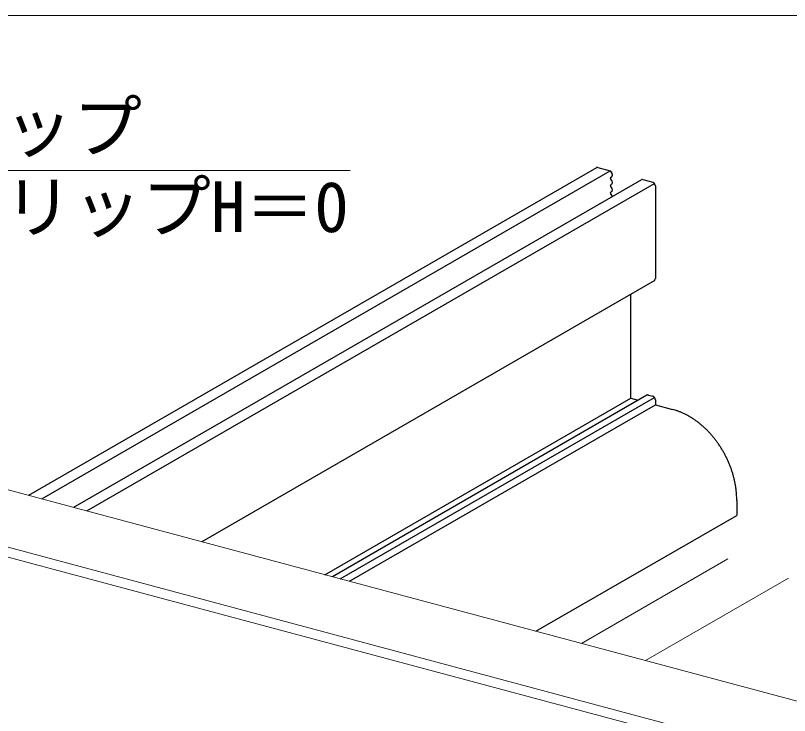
# Model space of a CAD drawing. Units: millimetres on the paper, with parts at other scales. Extents: x -195 to 195, y -135 to 132.
# Drawn here: x -142.96 to -123.34, y -46.99 to -29.24 of the extents above; entities that cross this region are included whole.
import ezdxf
from ezdxf.enums import TextEntityAlignment as Align

# ---------------------------------------------------------------- set-up
doc = ezdxf.new("R2010")
doc.units = ezdxf.units.MM
for name, color, linetype, lineweight in [('A-2_野縁受け', 3, 'Continuous', 18), ('A-3_野縁', 2, 'Continuous', 25), ('A-6_文字', 7, 'Continuous', 18), ('A-D_パネル', 4, 'Continuous', 9), ('F-3_野縁', 3, 'Continuous', 18)]:
    doc.layers.add(name, color=color, linetype=linetype, lineweight=lineweight)
doc.styles.add('ＭＳ ゴシック', font='')
doc.styles.get('ＭＳ ゴシック').set_extended_font_data('MS Gothic')

msp = doc.modelspace()

# ---------------------------------------------------------------- linework, layer by layer
at = {"layer": 'A-2_野縁受け'}
for p, q in [((-152.301, -38.818), (-111.027, -49.877)), ((-154.052, -39.803), (-112.821, -50.85)), ((-154.305, -39.985), (-112.821, -51.1))]:
    msp.add_line(p, q, dxfattribs=at)
at = {"layer": 'A-3_野縁'}
for p, q in [((-128.239, -33.101), (-142.629, -41.409)), ((-128.2, -33.097), (-127.885, -33.182)), ((-142.292, -41.5), (-127.885, -33.182)), ((-127.885, -33.182), (-127.841, -33.255)), ((-127.879, -33.353), (-127.844, -33.322)), ((-127.098, -33.407), (-141.488, -41.715)), ((-141.151, -41.805), (-126.766, -33.5)), ((-127.879, -33.388), (-127.844, -33.439)), ((-127.844, -33.509), (-127.879, -33.541)), ((-127.059, -33.403), (-126.809, -33.47)), ((-127.879, -33.576), (-127.844, -33.626)), ((-127.844, -33.697), (-127.879, -33.728)), ((-126.744, -33.562), (-126.744, -35.912)), ((-127.879, -33.763), (-127.844, -33.814)), ((-126.771, -35.966), (-138.238, -42.586)), ((-127.364, -38.946), (-127.364, -36.308)), ((-135.116, -43.422), (-127.364, -38.946)), ((-126.957, -38.87), (-134.929, -43.473)), ((-134.734, -43.525), (-126.766, -38.925)), ((-127.364, -38.946), (-127.176, -38.997)), ((-126.918, -38.866), (-126.809, -38.895)), ((-126.744, -38.987), (-126.744, -39.112)), ((-134.497, -43.588), (-126.744, -39.112)), ((-126.744, -39.112), (-126.31, -39.229)), ((-124.68, -41.541), (-124.68, -41.916)), ((-129.771, -44.855), (-124.68, -41.916))]:
    msp.add_line(p, q, dxfattribs=at)
for centre, radius, start, end in [((-128.216, -33.141), 0.0457, 118.2592, 120), ((-128.216, -33.141), 0.0456, 114.9324, 118.2583), ((-128.216, -33.141), 0.0457, 111.6111, 114.9315), ((-128.216, -33.141), 0.046, 108.3048, 111.6102), ((-128.216, -33.142), 0.0465, 105.0229, 108.304), ((-128.216, -33.142), 0.0472, 101.774, 105.0221), ((-128.216, -33.143), 0.0481, 98.5659, 101.7733), ((-128.215, -33.144), 0.0492, 95.4056, 98.5653), ((-128.215, -33.146), 0.0505, 92.2992, 95.4052), ((-128.215, -33.147), 0.052, 89.2514, 92.2988), ((-128.215, -33.149), 0.0536, 86.2662, 89.2511), ((-128.215, -33.151), 0.0554, 83.3462, 86.266), ((-128.216, -33.153), 0.0574, 80.4933, 83.3461), ((-128.216, -33.155), 0.0595, 77.7084, 80.4933), ((-128.216, -33.157), 0.0617, 74.9915, 77.7084), ((-127.865, -33.298), 0.032, 311.5918, 314.642), ((-127.865, -33.297), 0.0327, 314.6426, 317.8086), ((-127.867, -33.272), 0.0311, 28.5288, 32.0478), ((-127.866, -33.297), 0.0336, 317.8091, 320.9221), ((-127.902, -33.292), 0.0715, 27.6251, 29.5056), ((-127.867, -33.296), 0.0345, 320.9225, 323.9774), ((-127.902, -33.292), 0.0715, 25.7462, 27.6254), ((-127.868, -33.296), 0.0356, 323.9777, 326.9707), ((-127.902, -33.292), 0.0714, 23.8656, 25.7465), ((-127.869, -33.295), 0.0368, 326.9709, 329.8989), ((-127.902, -33.292), 0.0712, 21.9801, 23.8659), ((-127.87, -33.294), 0.0381, 329.899, 332.7602), ((-127.871, -33.294), 0.0395, 332.7603, 335.5537), ((-127.901, -33.292), 0.0707, 20.0866, 21.9804), ((-127.901, -33.292), 0.0701, 18.182, 20.0869), ((-127.874, -33.292), 0.0425, 338.279, 340.9369), ((-127.872, -33.293), 0.041, 335.5537, 338.279), ((-127.9, -33.292), 0.0693, 16.263, 18.1823), ((-127.899, -33.291), 0.0684, 14.3266, 16.2633), ((-127.898, -33.291), 0.0673, 12.3694, 14.3269), ((-127.879, -33.291), 0.0476, 346.0554, 348.5203), ((-127.877, -33.291), 0.0459, 343.5283, 346.0556), ((-127.875, -33.292), 0.0442, 340.9368, 343.5285), ((-127.897, -33.291), 0.0661, 10.3882, 12.3697), ((-127.896, -33.29), 0.0647, 8.3797, 10.3885), ((-127.893, -33.29), 0.0617, 4.2673, 6.3408), ((-127.88, -33.291), 0.0494, 348.5201, 350.9252), ((-127.894, -33.29), 0.0633, 6.3405, 8.38), ((-127.891, -33.29), 0.0601, 2.1567, 4.2676), ((-127.889, -33.29), 0.0584, 0.0054, 2.1571), ((-127.888, -33.29), 0.0566, 357.8098, 0.0057), ((-127.886, -33.29), 0.0548, 355.5667, 357.8101), ((-127.884, -33.29), 0.053, 353.2728, 355.567), ((-127.882, -33.29), 0.0512, 350.9249, 353.2731), ((-127.861, -33.369), 0.0247, 168.5201, 170.9252), ((-127.86, -33.369), 0.0256, 170.9249, 173.2731), ((-127.859, -33.369), 0.0265, 173.2728, 175.567), ((-127.858, -33.369), 0.0274, 175.5667, 177.8101), ((-127.857, -33.369), 0.0283, 177.8098, 180.0057), ((-127.856, -33.369), 0.0292, 180.0054, 182.1571), ((-127.855, -33.369), 0.03, 182.1567, 184.2676), ((-127.854, -33.369), 0.0309, 184.2673, 186.3408), ((-127.854, -33.369), 0.0316, 186.3405, 188.38), ((-127.853, -33.369), 0.0324, 188.3797, 190.3885), ((-127.852, -33.369), 0.0336, 192.3694, 194.3269), ((-127.865, -33.368), 0.0205, 155.5537, 158.279), ((-127.864, -33.368), 0.0213, 158.279, 160.9369), ((-127.863, -33.368), 0.0221, 160.9368, 163.5285), ((-127.862, -33.368), 0.0229, 163.5283, 166.0556), ((-127.861, -33.369), 0.0238, 166.0554, 168.5203), ((-127.852, -33.369), 0.033, 190.3882, 192.3697), ((-127.851, -33.368), 0.0342, 194.3266, 196.2634), ((-127.851, -33.368), 0.0347, 196.263, 198.1823), ((-127.866, -33.367), 0.019, 149.899, 152.7602), ((-127.865, -33.367), 0.0197, 152.7603, 155.5537), ((-127.85, -33.368), 0.035, 198.182, 200.0869), ((-127.85, -33.368), 0.0354, 200.0866, 201.9804), ((-127.85, -33.368), 0.0356, 201.9801, 203.8659), ((-127.85, -33.368), 0.0357, 203.8656, 205.7465), ((-127.867, -33.366), 0.0178, 143.9777, 146.9707), ((-127.866, -33.367), 0.0184, 146.9709, 149.8989), ((-127.85, -33.368), 0.0358, 205.7462, 207.6254), ((-127.85, -33.368), 0.0357, 207.6251, 209.5056), ((-127.868, -33.366), 0.0168, 137.8091, 140.9221), ((-127.867, -33.366), 0.0173, 140.9225, 143.9774), ((-127.85, -33.368), 0.0356, 209.5053, 211.3904), ((-127.868, -33.553), 0.0168, 137.8091, 140.9221), ((-127.867, -33.553), 0.0173, 140.9225, 143.9774), ((-127.868, -33.365), 0.0164, 134.6426, 137.8086), ((-127.85, -33.368), 0.0354, 211.3901, 213.2827), ((-127.864, -33.378), 0.0184, 212.4663, 215.9057), ((-127.868, -33.553), 0.0164, 134.6426, 137.8086), ((-127.868, -33.365), 0.016, 131.4291, 134.642), ((-127.868, -33.553), 0.016, 131.5914, 134.642), ((-127.901, -33.479), 0.0702, 33.2824, 35.0884), ((-127.865, -33.485), 0.032, 311.5913, 314.642), ((-127.902, -33.479), 0.0708, 31.3901, 33.2827), ((-127.865, -33.485), 0.0327, 314.6426, 317.8086), ((-127.902, -33.48), 0.0712, 29.5053, 31.3904), ((-127.866, -33.484), 0.0336, 317.8091, 320.9221), ((-127.902, -33.48), 0.0715, 27.6251, 29.5056), ((-127.867, -33.484), 0.0345, 320.9225, 323.9774), ((-127.902, -33.48), 0.0715, 25.7462, 27.6254), ((-127.868, -33.483), 0.0356, 323.9777, 326.9707), ((-127.902, -33.48), 0.0714, 23.8656, 25.7465), ((-127.869, -33.482), 0.0368, 326.9709, 329.8989), ((-127.902, -33.48), 0.0712, 21.9801, 23.8659), ((-127.87, -33.482), 0.0381, 329.899, 332.7602), ((-127.871, -33.481), 0.0395, 332.7603, 335.5537), ((-127.901, -33.479), 0.0707, 20.0866, 21.9804), ((-127.901, -33.479), 0.0701, 18.182, 20.0869), ((-127.874, -33.48), 0.0425, 338.279, 340.9369), ((-127.872, -33.48), 0.041, 335.5537, 338.279), ((-127.9, -33.479), 0.0693, 16.263, 18.1823), ((-127.899, -33.479), 0.0684, 14.3266, 16.2633), ((-127.898, -33.478), 0.0673, 12.3694, 14.3269), ((-127.879, -33.478), 0.0476, 346.0554, 348.5203), ((-127.877, -33.479), 0.0459, 343.5283, 346.0556), ((-127.875, -33.479), 0.0442, 340.9368, 343.5285), ((-127.897, -33.478), 0.0661, 10.3882, 12.3697), ((-127.896, -33.478), 0.0647, 8.3797, 10.3885), ((-127.893, -33.478), 0.0617, 4.2673, 6.3408), ((-127.88, -33.478), 0.0494, 348.5201, 350.9252), ((-127.894, -33.478), 0.0633, 6.3405, 8.38), ((-127.891, -33.477), 0.0601, 2.1567, 4.2676), ((-127.889, -33.477), 0.0584, 0.0054, 2.1571), ((-127.888, -33.477), 0.0566, 357.8098, 0.0057), ((-127.886, -33.477), 0.0548, 355.5667, 357.8101), ((-127.884, -33.478), 0.053, 353.2728, 355.567), ((-127.882, -33.478), 0.0512, 350.9249, 353.2731), ((-127.075, -33.447), 0.0457, 118.2592, 120.0623), ((-127.075, -33.447), 0.0456, 114.9324, 118.2583), ((-127.075, -33.447), 0.0457, 111.6111, 114.9315), ((-127.075, -33.447), 0.046, 108.3048, 111.6102), ((-127.075, -33.447), 0.0465, 105.0229, 108.304), ((-127.075, -33.448), 0.0472, 101.774, 105.0221), ((-127.075, -33.449), 0.0481, 98.5659, 101.7733), ((-127.074, -33.45), 0.0492, 95.4056, 98.5653), ((-127.074, -33.451), 0.0505, 92.2992, 95.4052), ((-127.074, -33.453), 0.052, 89.2514, 92.2988), ((-127.074, -33.454), 0.0536, 86.2662, 89.2511), ((-127.074, -33.456), 0.0554, 83.3462, 86.266), ((-127.075, -33.458), 0.0574, 80.4933, 83.3461), ((-127.075, -33.46), 0.0595, 77.7084, 80.4933), ((-127.075, -33.463), 0.0617, 74.9915, 77.7084), ((-126.826, -33.532), 0.0641, 72.342, 74.9916), ((-126.827, -33.534), 0.0666, 69.7586, 72.3422), ((-126.828, -33.537), 0.0691, 67.2394, 69.7588), ((-126.829, -33.539), 0.0718, 64.7823, 67.2397), ((-126.83, -33.541), 0.0744, 62.3847, 64.7826), ((-126.831, -33.544), 0.0772, 60.0438, 62.385), ((-126.833, -33.546), 0.0799, 57.7564, 60.044), ((-126.834, -33.548), 0.0826, 55.5194, 57.7567), ((-126.835, -33.551), 0.0853, 53.3296, 55.5197), ((-126.837, -33.553), 0.0879, 51.1835, 53.3299), ((-126.839, -33.555), 0.0904, 49.0777, 51.1838), ((-126.84, -33.557), 0.0929, 47.009, 49.0781), ((-126.842, -33.558), 0.0952, 44.9738, 47.0093), ((-126.843, -33.56), 0.0973, 42.9689, 44.9742), ((-126.845, -33.561), 0.0993, 40.9909, 42.9692), ((-126.846, -33.562), 0.101, 39.0365, 40.9912), ((-126.847, -33.563), 0.103, 37.1024, 39.0368), ((-126.848, -33.564), 0.104, 35.1854, 37.1027), ((-126.849, -33.565), 0.105, 33.2824, 35.1857), ((-126.85, -33.565), 0.106, 31.3901, 33.2827), ((-126.851, -33.566), 0.107, 29.5053, 31.3904), ((-126.851, -33.566), 0.107, 27.6251, 29.5056), ((-126.851, -33.566), 0.107, 25.7462, 27.6254), ((-126.851, -33.566), 0.107, 23.8656, 25.7465), ((-126.851, -33.566), 0.107, 21.9801, 23.8659), ((-126.85, -33.565), 0.106, 20.0866, 21.9804), ((-126.849, -33.565), 0.105, 18.182, 20.0869), ((-126.848, -33.565), 0.104, 16.263, 18.1823), ((-126.847, -33.564), 0.103, 14.3266, 16.2633), ((-126.845, -33.564), 0.101, 12.3694, 14.3269), ((-127.861, -33.556), 0.0247, 168.5201, 170.9252), ((-127.86, -33.556), 0.0256, 170.9249, 173.2731), ((-127.859, -33.556), 0.0265, 173.2728, 175.567), ((-127.858, -33.557), 0.0274, 175.5667, 177.8101), ((-127.857, -33.557), 0.0283, 177.8098, 180.0057), ((-127.856, -33.557), 0.0292, 180.0054, 182.1571), ((-127.855, -33.557), 0.03, 182.1567, 184.2676), ((-127.854, -33.557), 0.0309, 184.2673, 186.3408), ((-127.854, -33.556), 0.0316, 186.3405, 188.38), ((-127.853, -33.556), 0.0324, 188.3797, 190.3885), ((-127.852, -33.556), 0.0336, 192.3694, 194.3269), ((-127.865, -33.555), 0.0205, 155.5537, 158.279), ((-127.864, -33.555), 0.0213, 158.279, 160.9369), ((-127.863, -33.556), 0.0221, 160.9368, 163.5285), ((-127.862, -33.556), 0.0229, 163.5283, 166.0556), ((-127.861, -33.556), 0.0238, 166.0554, 168.5203), ((-127.852, -33.556), 0.033, 190.3882, 192.3697), ((-127.851, -33.556), 0.0342, 194.3266, 196.2634), ((-127.851, -33.556), 0.0347, 196.263, 198.1823), ((-127.865, -33.743), 0.0205, 155.5537, 158.279), ((-127.864, -33.743), 0.0213, 158.279, 160.9369), ((-127.863, -33.743), 0.0221, 160.9368, 163.5285), ((-127.862, -33.743), 0.0229, 163.5283, 166.0556), ((-127.861, -33.744), 0.0238, 166.0554, 168.5203), ((-127.866, -33.554), 0.019, 149.899, 152.7602), ((-127.865, -33.555), 0.0197, 152.7603, 155.5537), ((-127.85, -33.556), 0.035, 198.182, 200.0869), ((-127.85, -33.556), 0.0354, 200.0866, 201.9804), ((-127.85, -33.555), 0.0356, 201.9801, 203.8659), ((-127.85, -33.555), 0.0357, 203.8656, 205.7465), ((-127.866, -33.742), 0.019, 149.899, 152.7602), ((-127.865, -33.742), 0.0197, 152.7603, 155.5537), ((-127.867, -33.554), 0.0178, 143.9777, 146.9707), ((-127.866, -33.554), 0.0184, 146.9709, 149.8989), ((-127.85, -33.555), 0.0358, 205.7462, 207.6254), ((-127.85, -33.555), 0.0357, 207.6251, 209.5056), ((-127.867, -33.741), 0.0178, 143.9777, 146.9707), ((-127.866, -33.742), 0.0184, 146.9709, 149.8989), ((-127.85, -33.555), 0.0356, 209.5053, 211.3904), ((-127.868, -33.741), 0.0168, 137.8091, 140.9221), ((-127.867, -33.741), 0.0173, 140.9225, 143.9774), ((-127.85, -33.556), 0.0354, 211.3901, 213.2827), ((-127.864, -33.565), 0.0184, 212.4663, 215.9057), ((-127.868, -33.74), 0.0164, 134.6426, 137.8086), ((-127.868, -33.74), 0.016, 131.5914, 134.642), ((-127.901, -33.667), 0.0702, 33.2824, 35.0884), ((-127.865, -33.673), 0.032, 311.5913, 314.642), ((-127.902, -33.667), 0.0708, 31.3901, 33.2827), ((-127.865, -33.672), 0.0327, 314.6426, 317.8086), ((-127.902, -33.667), 0.0712, 29.5053, 31.3904), ((-127.866, -33.672), 0.0336, 317.8091, 320.9221), ((-127.902, -33.667), 0.0715, 27.6251, 29.5056), ((-127.867, -33.671), 0.0345, 320.9225, 323.9774), ((-127.902, -33.667), 0.0715, 25.7462, 27.6254), ((-127.868, -33.671), 0.0356, 323.9777, 326.9707), ((-127.902, -33.667), 0.0714, 23.8656, 25.7465), ((-127.869, -33.67), 0.0368, 326.9709, 329.8989), ((-127.902, -33.667), 0.0712, 21.9801, 23.8659), ((-127.87, -33.669), 0.0381, 329.899, 332.7602), ((-127.871, -33.669), 0.0395, 332.7603, 335.5537), ((-127.901, -33.667), 0.0707, 20.0866, 21.9804), ((-127.901, -33.667), 0.0701, 18.182, 20.0869), ((-127.874, -33.667), 0.0425, 338.279, 340.9369), ((-127.872, -33.668), 0.041, 335.5537, 338.279), ((-127.9, -33.667), 0.0693, 16.263, 18.1823), ((-127.899, -33.666), 0.0684, 14.3266, 16.2633), ((-127.898, -33.666), 0.0673, 12.3694, 14.3269), ((-127.879, -33.666), 0.0476, 346.0554, 348.5203), ((-127.877, -33.666), 0.0459, 343.5283, 346.0556), ((-127.875, -33.667), 0.0442, 340.9368, 343.5285), ((-127.897, -33.666), 0.0661, 10.3882, 12.3697), ((-127.896, -33.665), 0.0647, 8.3797, 10.3885), ((-127.893, -33.665), 0.0617, 4.2673, 6.3408), ((-127.88, -33.666), 0.0494, 348.5201, 350.9252), ((-127.894, -33.665), 0.0633, 6.3405, 8.38), ((-127.891, -33.665), 0.0601, 2.1567, 4.2676), ((-127.889, -33.665), 0.0584, 0.0054, 2.1571), ((-127.888, -33.665), 0.0566, 357.8098, 0.0057), ((-127.886, -33.665), 0.0548, 355.5667, 357.8101), ((-127.884, -33.665), 0.053, 353.2728, 355.567), ((-127.882, -33.665), 0.0512, 350.9249, 353.2731), ((-126.843, -33.564), 0.0991, 10.3882, 12.3697), ((-126.841, -33.563), 0.0971, 8.3797, 10.3885), ((-126.839, -33.563), 0.0949, 6.3405, 8.38), ((-126.837, -33.563), 0.0926, 4.2673, 6.3408), ((-126.834, -33.562), 0.0901, 2.1567, 4.2676), ((-126.832, -33.562), 0.0876, 0.0054, 2.1571), ((-127.861, -33.744), 0.0247, 168.5201, 170.9252), ((-127.86, -33.744), 0.0256, 170.9249, 173.2731), ((-127.859, -33.744), 0.0265, 173.2728, 175.567), ((-127.858, -33.744), 0.0274, 175.5667, 177.8101), ((-127.857, -33.744), 0.0283, 177.8098, 180.0057), ((-127.856, -33.744), 0.0292, 180.0054, 182.1571), ((-127.855, -33.744), 0.03, 182.1567, 184.2676), ((-127.854, -33.744), 0.0309, 184.2673, 186.3408), ((-127.854, -33.744), 0.0316, 186.3405, 188.38), ((-127.853, -33.744), 0.0324, 188.3797, 190.3885), ((-127.852, -33.744), 0.0336, 192.3694, 194.3269), ((-127.852, -33.744), 0.033, 190.3882, 192.3697), ((-127.851, -33.743), 0.0342, 194.3266, 196.2634), ((-127.851, -33.743), 0.0347, 196.263, 198.1823), ((-127.85, -33.743), 0.035, 198.182, 200.0869), ((-127.85, -33.743), 0.0354, 200.0866, 201.9804), ((-127.85, -33.743), 0.0356, 201.9801, 203.8659), ((-127.85, -33.743), 0.0357, 203.8656, 205.7465), ((-127.85, -33.743), 0.0358, 205.7462, 207.6254), ((-127.85, -33.743), 0.0357, 207.6251, 209.5056), ((-127.85, -33.743), 0.0356, 209.5053, 211.3904), ((-127.85, -33.743), 0.0354, 211.3901, 213.2827), ((-127.864, -33.753), 0.0184, 212.4663, 215.9057), ((-127.901, -33.854), 0.0702, 33.2824, 35.0884), ((-127.902, -33.854), 0.0708, 31.3901, 33.2827), ((-127.902, -33.855), 0.0712, 29.5053, 31.3904), ((-127.902, -33.855), 0.0715, 27.6251, 29.5056), ((-127.902, -33.855), 0.0715, 25.7462, 27.6254), ((-127.902, -33.855), 0.0714, 23.8656, 25.7465), ((-127.902, -33.855), 0.0712, 21.9801, 23.8659), ((-127.901, -33.854), 0.0707, 20.0866, 21.9804), ((-127.901, -33.854), 0.0701, 18.182, 20.0869), ((-126.794, -35.926), 0.0457, 300, 301.5808), ((-126.794, -35.926), 0.0459, 301.5817, 304.8895), ((-126.794, -35.925), 0.0464, 304.8903, 308.1749), ((-126.795, -35.925), 0.0471, 308.1757, 311.4284), ((-126.795, -35.924), 0.048, 311.4291, 314.642), ((-126.796, -35.923), 0.0491, 314.6426, 317.8086), ((-126.797, -35.923), 0.0503, 317.8091, 320.9221), ((-126.798, -35.922), 0.0518, 320.9225, 323.9774), ((-126.799, -35.921), 0.0534, 323.9777, 326.9707), ((-126.801, -35.92), 0.0552, 326.9709, 329.8989), ((-126.802, -35.919), 0.0571, 329.899, 332.7602), ((-126.804, -35.918), 0.0592, 332.7603, 335.5537), ((-126.809, -35.916), 0.0638, 338.279, 340.9369), ((-126.806, -35.917), 0.0614, 335.5537, 338.279), ((-126.811, -35.915), 0.0662, 340.9368, 343.5285), ((-126.816, -35.914), 0.0714, 346.0554, 348.5203), ((-126.813, -35.915), 0.0688, 343.5283, 346.0556), ((-126.827, -35.912), 0.0823, 355.5667, 357.8101), ((-126.824, -35.913), 0.0795, 353.2728, 355.567), ((-126.821, -35.913), 0.0768, 350.9249, 353.2731), ((-126.818, -35.913), 0.0741, 348.5201, 350.9252), ((-126.829, -35.912), 0.0849, 357.8098, 0.0057), ((-126.934, -38.91), 0.0457, 118.2592, 120), ((-126.934, -38.909), 0.0456, 114.9324, 118.2583), ((-126.934, -38.91), 0.0457, 111.6111, 114.9315), ((-126.934, -38.91), 0.046, 108.3048, 111.6102), ((-126.934, -38.91), 0.0465, 105.0229, 108.304), ((-126.933, -38.911), 0.0472, 101.774, 105.0221), ((-126.933, -38.912), 0.0481, 98.5659, 101.7733), ((-126.933, -38.913), 0.0492, 95.4056, 98.5653), ((-126.933, -38.914), 0.0505, 92.2992, 95.4052), ((-126.933, -38.916), 0.052, 89.2514, 92.2988), ((-126.933, -38.917), 0.0536, 86.2662, 89.2511), ((-126.933, -38.919), 0.0554, 83.3462, 86.266), ((-126.933, -38.921), 0.0574, 80.4933, 83.3461), ((-126.934, -38.923), 0.0595, 77.7084, 80.4933), ((-126.934, -38.925), 0.0617, 74.9915, 77.7084), ((-126.826, -38.957), 0.0641, 72.342, 74.9916), ((-126.827, -38.959), 0.0666, 69.7586, 72.3422), ((-126.828, -38.962), 0.0691, 67.2394, 69.7588), ((-126.829, -38.964), 0.0718, 64.7823, 67.2397), ((-126.83, -38.966), 0.0744, 62.3847, 64.7826), ((-126.831, -38.969), 0.0772, 60.0438, 62.385), ((-126.833, -38.971), 0.0799, 57.7564, 60.044), ((-126.834, -38.973), 0.0826, 55.5194, 57.7567), ((-126.835, -38.976), 0.0853, 53.3296, 55.5197), ((-126.837, -38.978), 0.0879, 51.1835, 53.3299), ((-126.839, -38.98), 0.0904, 49.0777, 51.1838), ((-126.84, -38.982), 0.0929, 47.009, 49.0781), ((-126.842, -38.983), 0.0952, 44.9738, 47.0093), ((-126.843, -38.985), 0.0973, 42.9689, 44.9742), ((-126.845, -38.986), 0.0993, 40.9909, 42.9692), ((-126.846, -38.987), 0.101, 39.0365, 40.9912), ((-126.847, -38.988), 0.103, 37.1024, 39.0368), ((-126.848, -38.989), 0.104, 35.1854, 37.1027), ((-126.849, -38.99), 0.105, 33.2824, 35.1857), ((-126.85, -38.99), 0.106, 31.3901, 33.2827), ((-126.851, -38.991), 0.107, 29.5053, 31.3904), ((-126.851, -38.991), 0.107, 27.6251, 29.5056), ((-126.851, -38.991), 0.107, 25.7462, 27.6254), ((-126.851, -38.991), 0.107, 23.8656, 25.7465), ((-126.851, -38.991), 0.107, 21.9801, 23.8659), ((-126.85, -38.99), 0.106, 20.0866, 21.9804), ((-126.849, -38.99), 0.105, 18.182, 20.0869), ((-126.848, -38.99), 0.104, 16.263, 18.1823), ((-126.847, -38.989), 0.103, 14.3266, 16.2633), ((-126.845, -38.989), 0.101, 12.3694, 14.3269), ((-126.843, -38.989), 0.0991, 10.3882, 12.3697), ((-126.841, -38.988), 0.0971, 8.3797, 10.3885), ((-126.839, -38.988), 0.0949, 6.3405, 8.38), ((-126.837, -38.988), 0.0926, 4.2673, 6.3408), ((-126.834, -38.987), 0.0901, 2.1567, 4.2676), ((-126.832, -38.987), 0.0876, 0.0054, 2.1571), ((-126.725, -40.776), 1.602, 72.342, 74.9916), ((-126.743, -40.835), 1.664, 69.7586, 72.3422), ((-126.765, -40.895), 1.728, 67.2394, 69.7588), ((-126.791, -40.956), 1.794, 64.7823, 67.2397), ((-126.82, -41.017), 1.861, 62.3847, 64.7826), ((-126.851, -41.077), 1.929, 60.0438, 62.385), ((-126.885, -41.136), 1.997, 57.7564, 60.044), ((-126.921, -41.193), 2.065, 55.5194, 57.7567), ((-126.959, -41.249), 2.132, 53.3296, 55.5197), ((-126.998, -41.301), 2.197, 51.1835, 53.3299), ((-127.038, -41.351), 2.261, 49.0777, 51.1838), ((-127.078, -41.397), 2.322, 47.009, 49.0781), ((-127.117, -41.439), 2.38, 44.9738, 47.0093), ((-127.155, -41.477), 2.434, 42.9689, 44.9742), ((-127.192, -41.511), 2.483, 40.9909, 42.9692), ((-127.226, -41.541), 2.529, 39.0365, 40.9912), ((-127.257, -41.566), 2.568, 37.1024, 39.0368), ((-127.284, -41.587), 2.603, 35.1854, 37.1027), ((-127.308, -41.603), 2.632, 33.2824, 35.1857), ((-127.327, -41.616), 2.654, 31.3901, 33.2827), ((-127.34, -41.624), 2.67, 29.5053, 31.3904), ((-127.349, -41.629), 2.68, 27.6251, 29.5056), ((-127.351, -41.63), 2.683, 25.7462, 27.6254), ((-127.348, -41.628), 2.679, 23.8656, 25.7465), ((-127.338, -41.624), 2.668, 21.9801, 23.8659), ((-127.323, -41.618), 2.651, 20.0866, 21.9804), ((-127.301, -41.61), 2.628, 18.182, 20.0869), ((-127.273, -41.601), 2.599, 16.263, 18.1823), ((-127.239, -41.591), 2.564, 14.3266, 16.2633), ((-127.2, -41.581), 2.523, 12.3694, 14.3269), ((-127.155, -41.571), 2.477, 10.3882, 12.3697), ((-127.106, -41.562), 2.427, 8.3797, 10.3885), ((-127.052, -41.554), 2.373, 6.3405, 8.38), ((-126.994, -41.548), 2.314, 4.2673, 6.3408), ((-126.933, -41.543), 2.253, 2.1567, 4.2676), ((-126.869, -41.541), 2.189, 0.0054, 2.1571)]:
    msp.add_arc(centre, radius, start, end, dxfattribs=at)
at = {"layer": 'A-6_文字'}
msp.add_lwpolyline([(-134.476, -33.175), (-147.939, -33.175), (-151.063, -36.821)], dxfattribs=at)
at = {"layer": 'A-D_パネル'}
for p, q in [((-128.617, -45.164), (-124.906, -43.022)), ((-126.993, -45.599), (-123.374, -43.51))]:
    msp.add_line(p, q, dxfattribs=at)
at = {"layer": 'F-3_野縁'}
msp.add_line((-191, -29.241), (-87.181, -29.241), dxfattribs=at)

# ---------------------------------------------------------------- texts
at = {"layer": 'A-6_文字', "style": 'ＭＳ ゴシック'}
for s, p in [('クリップ', (-146.755, -33.087)), ('CTクリップH＝0', (-146.755, -35.118))]:
    msp.add_text(s, height=1.283, dxfattribs=at).set_placement(p, align=Align.BOTTOM_LEFT)

doc.saveas('drawing.dxf')
